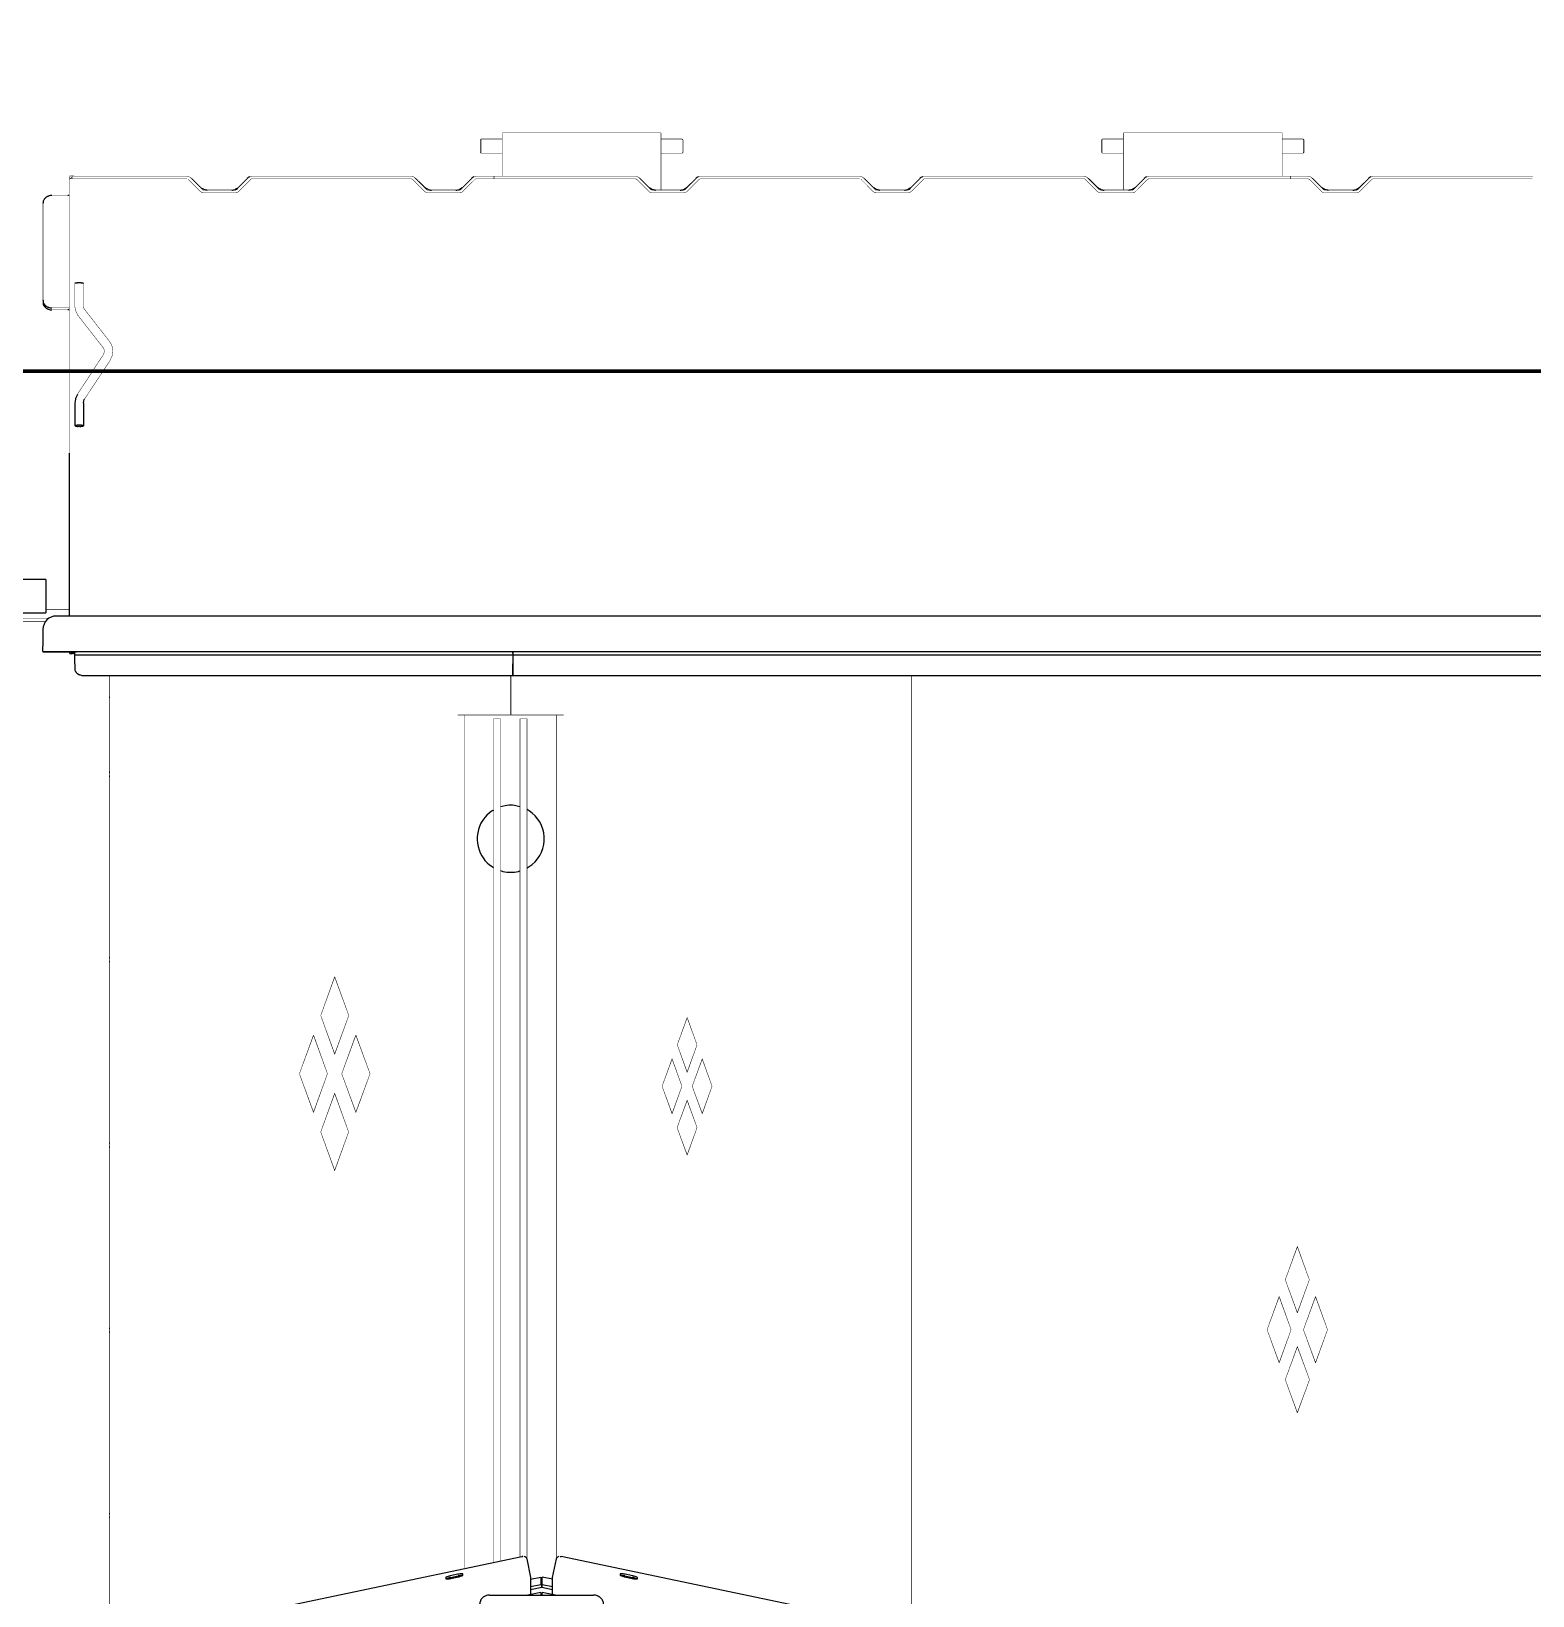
# Model space of a CAD drawing. Header units: millimetres. Extents: x -187347 to 135007, y -6415 to 292048.
# Drawn here: x -41808 to -40106, y 12035 to 13808 of the extents above; entities that cross this region are included whole.
import ezdxf

# ---------------------------------------------------------------- set-up
doc = ezdxf.new("R2010")
doc.units = ezdxf.units.MM
doc.header["$LTSCALE"] = 100
doc.layers.get('0').update_dxf_attribs({"lineweight": 18})
doc.layers.add('BORDER', color=4, linetype='Continuous', lineweight=70)
doc.layers.add('Layout Cabinplant', color=30, linetype='Continuous')

# ---------------------------------------------------------------- blocks, each defined once
blk = doc.blocks.new('A0-Frame')
at = {"layer": 'BORDER', "color": 252, "ltscale": 25}
blk.add_lwpolyline([(0, 83100), (117900, 83100), (117900, 0), (0, 0)], close=True, dxfattribs=at)
blk = doc.blocks.new('CP_Giblet area_New')
at = {"color": 0, "linetype": 'Continuous'}
for p, q in [((-383.3, -3340.9), (30.5, -3427.5)), ((489, -3340.7), (75.2, -3427.6)), ((111.7, -3383.8), (-6.3, -3383.8)), ((37.1, -3383.8), (51.9, -3386.7)), ((40.4, -3384.4), (40.4, -3403.8)), ((51.9, -3383.6), (51.9, -3386.7)), ((53.5, -3386.7), (53.5, -3383.6)), ((53.5, -3386.7), (68.3, -3383.8)), ((65.1, -3403.8), (65.1, -3384.4)), ((-55.9, -3402.3), (-56.2, -3403.6)), ((-41.8, -3405.6), (-50.4, -3403.8)), ((-41.6, -3404.4), (-50.1, -3402.6)), ((40.4, -3403.8), (35.9, -3425)), ((52.5, -3392.7), (40.4, -3390.2)), ((40.4, -3393.2), (51.9, -3395.6)), ((40.4, -3402), (51.9, -3404.3)), ((51.9, -3395.6), (51.9, -3404.3)), ((65.1, -3390.2), (52.5, -3392.7)), ((52.5, -3392.7), (52.5, -3401.4)), ((52.5, -3401.4), (52.5, -3392.7)), ((53.5, -3395.6), (65.1, -3393.2)), ((53.5, -3404.3), (53.5, -3395.6)), ((65.1, -3402), (53.5, -3404.3)), ((69.5, -3425), (65.1, -3403.8)), ((155.6, -3402.6), (147, -3404.4)), ((155.8, -3403.8), (147.3, -3405.6)), ((161.1, -3404), (161.4, -3402.3)), ((-50.8, -3405.7), (-42.2, -3407.5)), ((-36.4, -3407.8), (-36.2, -3406.5)), ((142.1, -3406.2), (141.9, -3407.8)), ((147.7, -3407.5), (156.2, -3405.7)), ((31.7, -3427.7), (31.2, -3427.6)), ((33.6, -3427.6), (32.7, -3427.8)), ((34.2, -3427.3), (33.6, -3427.6)), ((34.8, -3427), (34.2, -3427.3)), ((35.5, -3426.1), (34.8, -3427)), ((35.9, -3425), (35.5, -3426.1)), ((70.1, -3426.4), (69.5, -3425)), ((70.7, -3427), (70.1, -3426.4)), ((71.3, -3427.3), (70.7, -3427)), ((71.8, -3427.6), (71.3, -3427.3)), ((72.7, -3427.8), (71.8, -3427.6)), ((74.6, -3427.6), (73.9, -3427.5)), ((73.9, -3427.5), (74.6, -3427.6)), ((542.7, -3472), (542.1, -3472)), ((542.1, -3476), (542.7, -3476)), ((542.7, -3682), (542.1, -3682)), ((542.1, -3686), (542.7, -3686)), ((542.7, -3892), (542.1, -3892)), ((542.1, -3896), (542.7, -3896)), ((542.7, -4102), (542.1, -4102)), ((542.1, -4106), (542.7, -4106)), ((69.2, -4207.9), (63.3, -4211.8)), ((78.9, -4203.9), (77.2, -4204.6)), ((99.2, -4204.9), (96.5, -4203.9)), ((112.2, -4211.8), (107.2, -4208.6)), ((66.8, -4272.8), (69.2, -4274)), ((107.2, -4273.5), (108.6, -4272.8)), ((77.2, -4277.3), (83.3, -4278.8)), ((92.1, -4278.8), (99.2, -4277.1)), ((542.7, -4312), (542.1, -4312)), ((542.1, -4316), (542.7, -4316)), ((542.1, -4401), (542.7, -4401)), ((84.8, -4426), (-1261.2, -4426)), ((84.8, -4426), (84.8, -4439.1)), ((85.1, -4426), (85.1, -4439.1)), ((571.8, -4426), (85.1, -4426)), ((-1271.2, -4449), (84.8, -4449)), ((84.8, -4439.1), (84.8, -4449)), ((84.8, -4449), (84.8, -4451.5)), ((85.1, -4449), (85.1, -4439.1)), ((85.1, -4451.5), (85.1, -4449)), ((85.1, -4449), (581.8, -4449)), ((581.8, -4439.1), (581.8, -4433.7)), ((581.8, -4439.1), (581.8, -4449)), ((581.8, -4449), (581.8, -4451.5)), ((617.8, -4453.4), (-1307.2, -4453.4)), ((84.8, -4451.5), (84.8, -4453.4)), ((85.1, -4451.5), (85.1, -4453.4)), ((617.8, -4453), (579.8, -4453)), ((581.8, -4451), (583.6, -4450.8)), ((583, -4451.3), (581.8, -4451.5)), ((583.6, -4450.8), (583, -4451.3)), ((584.1, -4450.8), (583.6, -4450.8)), ((583.6, -4450.8), (584.1, -4450.8)), ((584.1, -4450.8), (585.1, -4450.7)), ((584.8, -4453.1), (585.1, -4450.7)), ((585.1, -4450.7), (585.8, -4451)), ((587.4, -4450.8), (585.1, -4450.7)), ((585.1, -4450.7), (586.8, -4450.8)), ((586.8, -4450.8), (587.4, -4450.8)), ((587.4, -4450.8), (587.8, -4453.1)), ((617.8, -4453.4), (617.8, -4459.4)), ((617.8, -4478.4), (617.8, -4459.4)), ((-1292.2, -4493.4), (602.8, -4493.4)), ((587.8, -4493.4), (587.8, -4678)), ((1460.7, -4497), (614.7, -4497)), ((1460.7, -4497), (614.7, -4497)), ((614.7, -4521.8), (614.7, -4497)), ((614.7, -4535), (614.7, -4521.8)), ((614.7, -4535), (1460.7, -4535)), ((571.8, -4734.7), (571.9, -4708.8)), ((581.8, -4734.7), (581.6, -4709.2)), ((571, -4738.7), (570.7, -4739.3)), ((571.6, -4737.2), (571, -4738.7)), ((571.8, -4734.7), (571.6, -4737.2)), ((578.8, -4744.6), (581, -4739.9)), ((581, -4739.9), (581.1, -4739.1)), ((581.1, -4739.1), (581.8, -4734.7))]:
    blk.add_line(p, q, dxfattribs=at)
at = {"color": 0, "linetype": 'Continuous', "const_width": 0.5}
for points in [[(-366.7, -3344.4), (-366.7, -4426)], [(-366.6, -4426), (-366.6, -3344.4)], [(-366.6, -4426), (-366.6, -3344.4)], [(542.1, -4426), (542.1, -3349.2)], [(542.1, -4426), (542.1, -3349.2)], [(542.7, -4426), (542.7, -3349.3)], [(107.2, -4377), (107.2, -3420.9)], [(139.8, -4381.2), (139.8, -3414.1)], [(35.6, -3425.7), (35.6, -4381.2)], [(69.2, -4377), (69.2, -3423.5)], [(77.2, -4377), (77.2, -3427.2)], [(99.2, -4377), (99.2, -3422.6)], [(-803.9, -3590.2), (-817.7, -3628)], [(-817.7, -3628), (-803.9, -3590.8)], [(-803.9, -3590.8), (-817.7, -3628)], [(-790.2, -3628), (-803.9, -3590.2)], [(-803.9, -3590.2), (-790.2, -3628)], [(-803.9, -3590.8), (-790.2, -3628)], [(-817.7, -3628), (-803.9, -3665.1)], [(-817.7, -3628), (-803.9, -3665.7)], [(-803.9, -3665.1), (-817.7, -3628)], [(-790.2, -3628), (-803.9, -3665.1)], [(-803.9, -3665.7), (-790.2, -3628)], [(-790.2, -3628), (-803.9, -3665.7)], [(-824.5, -3646.8), (-838.1, -3684.6)], [(-824.5, -3647.4), (-838.1, -3684.6)], [(-838.1, -3684.6), (-824.5, -3647.4)], [(-810.8, -3684.6), (-824.5, -3646.8)], [(-824.5, -3646.8), (-810.8, -3684.6)], [(-824.5, -3647.4), (-810.8, -3684.6)], [(-783.3, -3646.8), (-796.8, -3684.6)], [(-796.8, -3684.6), (-783.3, -3647.4)], [(-783.3, -3647.4), (-796.8, -3684.6)], [(-783.3, -3646.8), (-769.6, -3684.6)], [(-769.6, -3684.6), (-783.3, -3646.8)], [(-783.3, -3647.4), (-769.6, -3684.6)], [(-838.1, -3684.6), (-824.5, -3722.4)], [(-838.1, -3684.6), (-824.5, -3721.8)], [(-824.5, -3721.8), (-838.1, -3684.6)], [(-810.8, -3684.6), (-824.5, -3721.8)], [(-824.5, -3722.4), (-810.8, -3684.6)], [(-810.8, -3684.6), (-824.5, -3722.4)], [(-796.8, -3684.6), (-783.3, -3722.4)], [(-796.8, -3684.6), (-783.3, -3721.8)], [(-783.3, -3721.8), (-796.8, -3684.6)], [(-769.6, -3684.6), (-783.3, -3721.8)], [(-783.3, -3722.4), (-769.6, -3684.6)], [(-803.9, -3703.5), (-817.5, -3741.2)], [(-817.5, -3741.2), (-803.9, -3704.1)], [(-803.9, -3704.1), (-817.5, -3741.2)], [(-790.2, -3741.2), (-803.9, -3703.5)], [(-803.9, -3703.5), (-790.2, -3741.2)], [(-803.9, -3704.1), (-790.2, -3741.2)], [(-817.5, -3741.2), (-803.9, -3778.4)], [(-817.5, -3741.2), (-803.9, -3779)], [(-803.9, -3778.4), (-817.5, -3741.2)], [(-803.9, -3779), (-790.2, -3741.2)], [(-790.2, -3741.2), (-803.9, -3778.4)], [(287.2, -3864.7), (271.4, -3908.7)], [(271.4, -3908.7), (287.2, -3865.3)], [(303, -3908.7), (287.2, -3864.7)], [(287.2, -3865.3), (303, -3908.7)], [(303, -3908.7), (287.2, -3865.3)], [(-112.3, -3882.3), (-123.5, -3913.6)], [(-112.3, -3882.9), (-123.5, -3913.6)], [(-123.5, -3913.6), (-112.3, -3882.9)], [(-100.9, -3913.6), (-112.3, -3882.3)], [(-112.3, -3882.9), (-100.9, -3913.6)], [(-123.5, -3913.6), (-112.3, -3944.9)], [(-123.5, -3913.6), (-112.3, -3944.3)], [(-112.3, -3944.3), (-123.5, -3913.6)], [(-100.9, -3913.6), (-112.3, -3944.3)], [(-100.9, -3913.6), (-112.3, -3944.9)], [(-112.3, -3944.9), (-100.9, -3913.6)], [(287.2, -3952.1), (271.4, -3908.7)], [(271.4, -3908.7), (287.2, -3952.7)], [(287.2, -3952.7), (271.4, -3908.7)], [(287.2, -3952.1), (303, -3908.7)], [(303, -3908.7), (287.2, -3952.1)], [(287.2, -3952.7), (303, -3908.7)], [(-129.4, -3929.2), (-140.5, -3960.5)], [(-129.4, -3929.8), (-140.5, -3960.5)], [(-140.5, -3960.5), (-129.4, -3929.8)], [(-129.4, -3929.2), (-118, -3960.5)], [(-118, -3960.5), (-129.4, -3929.2)], [(-129.4, -3929.8), (-118, -3960.5)], [(-95.2, -3929.2), (-106.4, -3960.5)], [(-106.4, -3960.5), (-95.2, -3929.8)], [(-95.2, -3929.8), (-106.4, -3960.5)], [(-83.9, -3960.5), (-95.2, -3929.2)], [(-95.2, -3929.8), (-83.9, -3960.5)], [(263.2, -3930.7), (247.1, -3974.7)], [(247.1, -3974.7), (263.2, -3931.3)], [(279.2, -3974.7), (263.2, -3930.7)], [(263.2, -3931.3), (279.2, -3974.7)], [(279.2, -3974.7), (263.2, -3931.3)], [(295.4, -3974.7), (311.2, -3930.7)], [(311.2, -3930.7), (295.4, -3974.7)], [(295.4, -3974.7), (311.2, -3931.3)], [(327.2, -3974.7), (311.2, -3930.7)], [(327.2, -3974.7), (311.2, -3931.3)], [(311.2, -3931.3), (327.2, -3974.7)], [(-140.5, -3960.5), (-129.4, -3991.7)], [(-140.5, -3960.5), (-129.4, -3991.2)], [(-129.4, -3991.2), (-140.5, -3960.5)], [(-129.4, -3991.7), (-118, -3960.5)], [(-118, -3960.5), (-129.4, -3991.7)], [(-118, -3960.5), (-129.4, -3991.2)], [(-106.4, -3960.5), (-95.2, -3991.7)], [(-106.4, -3960.5), (-95.2, -3991.2)], [(-95.2, -3991.2), (-106.4, -3960.5)], [(-95.2, -3991.7), (-83.9, -3960.5)], [(-83.9, -3960.5), (-95.2, -3991.2)], [(-112.3, -3976.1), (-123.5, -4007.4)], [(-112.3, -3976.7), (-123.5, -4007.4)], [(-123.5, -4007.4), (-112.3, -3976.7)], [(-101.1, -4007.4), (-112.3, -3976.1)], [(-112.3, -3976.1), (-101.1, -4007.4)], [(-112.3, -3976.7), (-101.1, -4007.4)], [(247.1, -3974.7), (263.2, -4018.7)], [(263.2, -4018.1), (247.1, -3974.7)], [(263.2, -4018.1), (279.2, -3974.7)], [(279.2, -3974.7), (263.2, -4018.1)], [(263.2, -4018.7), (279.2, -3974.7)], [(295.4, -3974.7), (311.2, -4018.7)], [(311.2, -4018.7), (295.4, -3974.7)], [(311.2, -4018.1), (295.4, -3974.7)], [(311.2, -4018.7), (327.2, -3974.7)], [(327.2, -3974.7), (311.2, -4018.1)], [(311.2, -4018.1), (327.2, -3974.7)], [(287.2, -3996.7), (271.2, -4040.7)], [(271.2, -4040.7), (287.2, -3996.7)], [(271.2, -4040.7), (287.2, -3997.3)], [(303, -4040.7), (287.2, -3996.7)], [(287.2, -3997.3), (303, -4040.7)], [(303, -4040.7), (287.2, -3997.3)], [(-112.3, -4038.1), (-123.5, -4007.4)], [(-123.5, -4007.4), (-112.3, -4038.6)], [(-123.5, -4007.4), (-112.3, -4038.1)], [(-112.3, -4038.6), (-101.1, -4007.4)], [(-101.1, -4007.4), (-112.3, -4038.1)], [(287.2, -4084.1), (271.2, -4040.7)], [(271.2, -4040.7), (287.2, -4084.7)], [(287.2, -4084.7), (303, -4040.7)], [(303, -4040.7), (287.2, -4084.1)], [(287.2, -4084.1), (303, -4040.7)], [(77.2, -4377), (69.2, -4377)], [(107.2, -4377), (99.2, -4377)], [(27.7, -4381.2), (87.3, -4381.2)], [(87.3, -4381.2), (87.3, -4426)], [(87.3, -4389), (87.9, -4389)], [(87.3, -4391), (87.9, -4391)], [(147.7, -4381.2), (87.9, -4381.2)], [(87.9, -4381.2), (87.9, -4426)], [(87.3, -4401), (87.9, -4401)], [(587.8, -4988.6), (587.8, -4493.4)], [(587.8, -4493.4), (587.8, -4986)], [(614.7, -4501), (587.8, -4501)], [(1384.6, -4491), (610.5, -4491)], [(1384.6, -4487), (614.8, -4487)], [(570.7, -4739.3), (541.4, -4783.7)], [(578.8, -4744.6), (549.7, -4789.2)], [(587.8, -4764.9), (587.8, -4986)], [(539.3, -4788.5), (540.9, -4785.1)], [(540.9, -4785.1), (541.1, -4784.6)], [(541.1, -4784.6), (541.4, -4783.7)], [(538.6, -4793.7), (539.3, -4788.5)], [(539.4, -4798.9), (538.6, -4793.7)], [(541.6, -4803.6), (539.4, -4798.9)], [(541.6, -4803.6), (570.9, -4841.2)], [(548.7, -4791.2), (548.3, -4793.7)], [(548.3, -4793.7), (548.6, -4795.3)], [(548.6, -4795.3), (548.7, -4796)], [(549.1, -4790.3), (548.7, -4791.2)], [(548.7, -4796), (549.5, -4797.4)], [(549.7, -4789.2), (549.1, -4790.3)], [(578.7, -4834.8), (549.5, -4797.4)], [(579.6, -4837), (578.7, -4834.8)], [(580.9, -4839.5), (579.6, -4837)], [(581.1, -4840.8), (580.9, -4839.5)], [(588.7, -4840.3), (587.8, -4840.2)], [(589.8, -4840.4), (607.8, -4840.4)], [(571.6, -4842.3), (570.9, -4841.2)], [(571.8, -4843.6), (571.6, -4842.3)], [(571.8, -4844.7), (571.8, -4843.6)], [(571.8, -4844.7), (571.8, -4870.3)], [(581.8, -4844.7), (581.1, -4840.8)], [(581.7, -4870.5), (581.8, -4844.7)], [(587.8, -4842.4), (588.6, -4842.6)], [(588.6, -4842.6), (589.8, -4842.6)], [(589.8, -4842.6), (607.8, -4842.6)], [(617.8, -4851.6), (617.6, -4849.2)], [(617.8, -4851.6), (617.8, -4961.1)], [(-888.4, -4988.4), (-874.7, -4974.7)], [(-888.1, -4988.1), (-874.7, -4974.7)], [(-872.6, -4976.8), (-886, -4990.2)], [(-884, -4988.6), (-873.9, -4978.6)], [(-873.9, -4979.1), (-884, -4989.1)], [(-874.7, -4974.7), (-873.8, -4974)], [(-873.8, -4974), (-872.8, -4973.4)], [(-872.8, -4973.4), (-871.6, -4973.1)], [(-871.1, -4976), (-872.6, -4976.8)], [(-871.6, -4973.1), (-870.5, -4973)], [(-870.5, -4976), (-871.1, -4976)], [(-870.7, -4976.4), (-868.2, -4976)], [(-870.5, -4973), (-835.5, -4973)], [(-835.5, -4976), (-870.5, -4976)], [(-839.1, -4976.2), (-866.8, -4976.2)], [(-837.8, -4976.2), (-835.3, -4976.4)], [(-835.5, -4973), (-834.3, -4973.1)], [(-834.9, -4976), (-835.5, -4976)], [(-835.3, -4976.4), (-832, -4978.6)], [(-834.3, -4976.2), (-834.9, -4976)], [(-834.3, -4973.1), (-833.2, -4973.4)], [(-833.4, -4976.8), (-834.3, -4976.2)], [(-820, -4990.2), (-833.4, -4976.8)], [(-833.2, -4973.4), (-832.1, -4974)], [(-832.1, -4974), (-831.2, -4974.7)], [(-832, -4978.6), (-821.9, -4988.6)], [(-821.9, -4989.1), (-832, -4979.1)], [(-831.2, -4974.7), (-817.5, -4988.4)], [(-634.2, -4988.4), (-620.6, -4974.7)], [(-618.5, -4976.8), (-631.8, -4990.2)], [(-629.9, -4988.6), (-619.8, -4978.6)], [(-619.8, -4979.1), (-629.9, -4989.1)], [(-620.6, -4974.7), (-619.7, -4974)], [(-619.7, -4974), (-618.6, -4973.4)], [(-618.6, -4973.4), (-617.5, -4973.1)], [(-616.9, -4976), (-618.5, -4976.8)], [(-617.5, -4973.1), (-616.3, -4973)], [(-616.3, -4976), (-616.9, -4976)], [(-616.5, -4976.4), (-614, -4976.2)], [(-616.3, -4973), (-581.3, -4973)], [(-581.3, -4976), (-616.3, -4976)], [(-585, -4976.2), (-612.7, -4976.2)], [(-606.7, -5041), (-606.7, -4976.2)], [(-583.6, -4976), (-581.1, -4976.4)], [(-581.3, -4973), (-580.2, -4973.1)], [(-580.7, -4976), (-581.3, -4976)], [(-581.1, -4976.4), (-577.9, -4978.6)], [(-579.2, -4976.8), (-580.7, -4976)], [(-580.2, -4973.1), (-579, -4973.4)], [(-565.8, -4990.2), (-579.2, -4976.8)], [(-579, -4973.4), (-578, -4974)], [(-578, -4974), (-577.1, -4974.7)], [(-577.9, -4978.6), (-567.8, -4988.6)], [(-567.8, -4989.1), (-577.9, -4979.1)], [(-577.1, -4974.7), (-563.1, -4988.7)], [(-380.4, -4988.6), (-366.4, -4974.7)], [(-364.3, -4976.8), (-377.7, -4990.2)], [(-375.8, -4988.6), (-365.6, -4978.6)], [(-365.6, -4979.1), (-375.8, -4989.1)], [(-366.4, -4974.7), (-365.5, -4974)], [(-365.5, -4974), (-364.5, -4973.4)], [(-364.5, -4973.4), (-363.4, -4973.1)], [(-362.8, -4976), (-364.3, -4976.8)], [(-363.4, -4973.1), (-362.2, -4973)], [(-362.2, -4976), (-362.8, -4976)], [(-362.4, -4976.4), (-360, -4976)], [(-362.2, -4973), (-327.2, -4973)], [(-327.2, -4976), (-362.2, -4976)], [(-330.8, -4976.2), (-358.5, -4976.2)], [(-329.5, -4976.2), (-327, -4976.4)], [(-327.2, -4973), (-326, -4973.1)], [(-327.2, -4973), (-326, -4973.1)], [(-326.6, -4976), (-327.2, -4976)], [(-327, -4976.4), (-323.8, -4978.6)], [(-326, -4976.2), (-326.6, -4976)], [(-326, -4973.1), (-323.9, -4974)], [(-326, -4973.1), (-324.9, -4973.4)], [(-325.1, -4976.8), (-326, -4976.2)], [(-311.7, -4990.2), (-325.1, -4976.8)], [(-324.9, -4973.4), (-323.9, -4974)], [(-323.9, -4974), (-322.9, -4974.7)], [(-323.9, -4974), (-322.9, -4974.7)], [(-323.8, -4978.6), (-313.6, -4988.6)], [(-313.6, -4989.1), (-323.8, -4979.1)], [(-322.9, -4974.7), (-309.3, -4988.4)], [(-126.3, -4988.6), (-112.3, -4974.7)], [(-125.6, -4988.1), (-112.3, -4974.7)], [(-110.2, -4976.8), (-123.5, -4990.2)], [(-121.6, -4988.6), (-111.5, -4978.6)], [(-111.5, -4979.1), (-121.6, -4989.1)], [(-112.3, -4974.7), (-111.4, -4974)], [(-111.4, -4974), (-110.3, -4973.4)], [(-110.3, -4973.4), (-109.2, -4973.1)], [(-108.6, -4976), (-110.2, -4976.8)], [(-109.2, -4973.1), (-108, -4973)], [(-108, -4976), (-108.6, -4976)], [(-108.2, -4976.4), (-105.8, -4976)], [(-108, -4973), (-73, -4973)], [(-73, -4976), (-108, -4976)], [(-76.7, -4976.2), (-104.4, -4976.2)], [(-82.7, -4976.2), (-82.7, -5041)], [(-75.4, -4976.2), (-72.9, -4976.4)], [(-73, -4973), (-71.9, -4973.1)], [(-72.5, -4976), (-73, -4976)], [(-72.9, -4976.4), (-69.6, -4978.6)], [(-71.9, -4976.2), (-72.5, -4976)], [(-71.9, -4973.1), (-70.7, -4973.4)], [(-70.9, -4976.8), (-71.9, -4976.2)], [(-57.6, -4990.2), (-70.9, -4976.8)], [(-70.7, -4973.4), (-69.7, -4974)], [(-69.7, -4974), (-68.8, -4974.7)], [(-69.6, -4978.6), (-59.5, -4988.6)], [(-59.5, -4989.1), (-69.6, -4979.1)], [(-68.8, -4974.7), (-54.8, -4988.7)], [(127.9, -4988.6), (141.9, -4974.7)], [(144.4, -4976.5), (130.6, -4990.2)], [(132.5, -4988.6), (142.7, -4978.6)], [(142.7, -4979.1), (132.5, -4989.1)], [(141.9, -4974.7), (142.8, -4974)], [(142.8, -4974), (143.8, -4973.4)], [(143.8, -4973.4), (144.9, -4973.1)], [(145.5, -4976), (144.4, -4976.5)], [(144.9, -4973.1), (146.1, -4973)], [(146.1, -4976), (145.5, -4976)], [(145.9, -4976.4), (148.3, -4976)], [(146.1, -4973), (181.1, -4973)], [(181.1, -4976), (146.1, -4976)], [(177.5, -4976.2), (149.7, -4976.2)], [(178.9, -4976), (181.3, -4976.4)], [(181.1, -4973), (182.3, -4973.1)], [(181.7, -4976), (181.1, -4976)], [(181.3, -4976.4), (184.5, -4978.6)], [(182.2, -4976.2), (181.7, -4976)], [(182.3, -4973.1), (183.4, -4973.4)], [(183.2, -4976.8), (182.2, -4976.2)], [(196.6, -4990.2), (183.2, -4976.8)], [(183.4, -4973.4), (184.4, -4974)], [(184.4, -4974), (185.3, -4974.7)], [(184.5, -4978.6), (194.7, -4988.6)], [(194.7, -4989.1), (184.5, -4979.1)], [(185.3, -4974.7), (199, -4988.4)], [(382, -4988.6), (396, -4974.7)], [(398.1, -4976.8), (384.8, -4990.2)], [(386.7, -4988.6), (396.8, -4978.6)], [(396.8, -4979.1), (386.7, -4989.1)], [(396, -4974.7), (396.9, -4974)], [(396, -4974.7), (396.9, -4974)], [(396.9, -4974), (399.1, -4973.1)], [(396.9, -4974), (397.9, -4973.4)], [(397.9, -4973.4), (399.1, -4973.1)], [(399.7, -4976), (398.1, -4976.8)], [(399.1, -4973.1), (400.2, -4973)], [(399.1, -4973.1), (400.2, -4973)], [(400.2, -4976), (399.7, -4976)], [(400.1, -4976.4), (402.5, -4976)], [(400.2, -4973), (435.2, -4973)], [(435.2, -4976), (400.2, -4976)], [(431.6, -4976.2), (403.9, -4976.2)], [(432.9, -4976.2), (435.4, -4976.4)], [(435.2, -4973), (436.4, -4973.1)], [(435.2, -4973), (436.4, -4973.1)], [(435.8, -4976), (435.2, -4976)], [(435.4, -4976.4), (438.7, -4978.6)], [(436.4, -4976.2), (435.8, -4976)], [(437.4, -4976.8), (436.4, -4976.2)], [(436.4, -4973.1), (437.5, -4973.4)], [(436.4, -4973.1), (438.6, -4974)], [(450.7, -4990.2), (437.4, -4976.8)], [(437.5, -4973.4), (438.6, -4974)], [(438.6, -4974), (439.5, -4974.7)], [(438.6, -4974), (439.5, -4974.7)], [(438.7, -4978.6), (448.8, -4988.6)], [(448.8, -4989.1), (438.7, -4979.1)], [(439.5, -4974.7), (453.2, -4988.4)], [(588.6, -4970), (587.8, -4969.9)], [(607.8, -4970.1), (589.8, -4970.1)], [(-1069.9, -4992), (-1071.1, -4991.8)], [(-1070.3, -4989), (-889.8, -4989)], [(-1069.9, -4992), (-890.2, -4992)], [(-889, -4991.8), (-890.2, -4992)], [(-889.8, -4989), (-888.4, -4988.4)], [(-886.9, -4991), (-889, -4991.8)], [(-886, -4990.2), (-886.9, -4991)], [(-884.8, -4989.1), (-884, -4988.6)], [(-821.9, -4988.6), (-821.1, -4989.1)], [(-819.2, -4990.9), (-821.9, -4989.1)], [(-819.1, -4991), (-820, -4990.2)], [(-818.7, -4991.2), (-819.2, -4990.9)], [(-816.9, -4991.8), (-819.1, -4991)], [(-817.9, -4988.1), (-816.3, -4988.9)], [(-815.7, -4992), (-816.9, -4991.8)], [(-816.3, -4988.9), (-815.7, -4989)], [(-816.1, -4989), (-635.7, -4989)], [(-795.9, -4992), (-815.7, -4992)], [(-795.9, -4989), (-795.9, -4992)], [(-795.7, -4989), (-795.7, -4992)], [(-636.1, -4992), (-795.7, -4992)], [(-786.7, -4992), (-786.7, -5041)], [(-634.9, -4991.8), (-636.1, -4992)], [(-635.7, -4989), (-634.2, -4988.4)], [(-632.7, -4991), (-634.9, -4991.8)], [(-631.8, -4990.2), (-632.7, -4991)], [(-630.7, -4989.1), (-629.9, -4988.6)], [(-567.8, -4988.6), (-567, -4989.1)], [(-565, -4990.9), (-567.8, -4989.1)], [(-564.9, -4991), (-565.8, -4990.2)], [(-564.5, -4991.2), (-565, -4990.9)], [(-562.8, -4991.8), (-564.9, -4991)], [(-563.1, -4988.7), (-562.4, -4988.9)], [(-561.6, -4992), (-562.8, -4991.8)], [(-562.4, -4988.9), (-381.1, -4988.9)], [(-381.9, -4992), (-561.6, -4992)], [(-380.7, -4991.8), (-381.9, -4992)], [(-381.1, -4988.9), (-380.4, -4988.6)], [(-378.6, -4991), (-380.7, -4991.8)], [(-377.7, -4990.2), (-378.6, -4991)], [(-376.5, -4989.1), (-375.8, -4988.6)], [(-313.6, -4988.6), (-312.8, -4989.1)], [(-310.9, -4990.9), (-313.6, -4989.1)], [(-310.8, -4991), (-311.7, -4990.2)], [(-310.4, -4991.2), (-310.9, -4990.9)], [(-308.6, -4991.8), (-310.8, -4991)], [(-307.5, -4992), (-308.6, -4991.8)], [(-307.8, -4989), (-127.4, -4989)], [(-127.8, -4992), (-307.5, -4992)], [(-126.6, -4991.8), (-127.8, -4992)], [(-127.4, -4989), (-126.3, -4988.6)], [(-124.4, -4991), (-126.6, -4991.8)], [(-123.5, -4990.2), (-124.4, -4991)], [(-122.4, -4989.1), (-121.6, -4988.6)], [(-59.5, -4988.6), (-58.7, -4989.1)], [(-56.7, -4990.9), (-59.5, -4989.1)], [(-56.7, -4991), (-57.6, -4990.2)], [(-56.2, -4991.2), (-56.7, -4990.9)], [(-54.5, -4991.8), (-56.7, -4991)], [(-55.4, -4988.1), (-53.9, -4988.9)], [(-54.8, -4988.7), (-54.1, -4988.9)], [(-53.3, -4992), (-54.5, -4991.8)], [(-54.1, -4988.9), (127.2, -4988.9)], [(-53.9, -4988.9), (-53.3, -4989)], [(106.4, -4992), (-53.3, -4992)], [(97.3, -5041), (97.3, -4992)], [(106.4, -4989), (106.4, -4992)], [(106.6, -4989), (106.6, -4992)], [(126.4, -4992), (106.6, -4992)], [(127.5, -4991.8), (126.4, -4992)], [(127.2, -4988.9), (127.9, -4988.6)], [(129.7, -4991), (127.5, -4991.8)], [(130.6, -4990.2), (129.7, -4991)], [(131.7, -4989.1), (132.5, -4988.6)], [(194.7, -4988.6), (195.4, -4989.1)], [(197.4, -4990.9), (194.7, -4989.1)], [(197.5, -4991), (196.6, -4990.2)], [(197.9, -4991.2), (197.4, -4990.9)], [(199.7, -4991.8), (197.5, -4991)], [(199, -4988.4), (200.4, -4989)], [(200.8, -4992), (199.7, -4991.8)], [(200.4, -4989), (381.3, -4988.9)], [(380.5, -4992), (200.8, -4992)], [(381.7, -4991.8), (380.5, -4992)], [(381.3, -4988.9), (382, -4988.6)], [(383.9, -4991), (381.7, -4991.8)], [(384.8, -4990.2), (383.9, -4991)], [(385.9, -4989.1), (386.7, -4988.6)], [(448.8, -4988.6), (449.6, -4989.1)], [(451.5, -4990.9), (448.8, -4989.1)], [(451.6, -4991), (450.7, -4990.2)], [(452.1, -4991.2), (451.5, -4990.9)], [(453.8, -4991.8), (451.6, -4991)], [(455, -4992), (453.8, -4991.8)], [(454.6, -4989), (581.8, -4989)], [(584.8, -4992), (455, -4992)], [(581.8, -4989), (583.6, -4989)], [(583.6, -4992.1), (581.8, -4992)], [(583.6, -4989), (584.1, -4989)], [(584.1, -4992.1), (583.6, -4992.1)], [(584.1, -4989), (585.1, -4989)], [(585.1, -4992.2), (584.1, -4992.1)], [(585.9, -4990.3), (584.8, -4989)], [(584.8, -4989), (584.8, -4992)], [(584.8, -4991.1), (585.9, -4990.3)], [(585.1, -4989), (586.8, -4988.9)], [(585.1, -4992.2), (585.8, -4992)], [(585.1, -4992.2), (587.4, -4992.1)], [(586.8, -4992.2), (585.1, -4992.2)], [(586.8, -4989.4), (585.9, -4990.3)], [(587.1, -4988.8), (586.8, -4989.4)], [(586.8, -4988.9), (587.8, -4988.6)], [(587.4, -4992.1), (586.8, -4992.2)], [(587.8, -4986), (587.4, -4992.1)], [(-810.7, -5018), (-811.7, -5019)], [(-811.7, -5028.6), (-811.7, -5019)], [(-811.7, -5033), (-811.7, -5028.6)], [(-811.7, -5033), (-810.7, -5034)], [(-810.7, -5018), (-786.7, -5018)], [(-810.7, -5026), (-810.7, -5018)], [(-810.7, -5034), (-810.7, -5026)], [(-786.7, -5034), (-810.7, -5034)], [(-606.7, -5018), (-582.7, -5018)], [(-582.7, -5034), (-606.7, -5034)], [(-582.7, -5018), (-581.7, -5019)], [(-582.7, -5018), (-582.7, -5026)], [(-582.7, -5026), (-582.7, -5034)], [(-581.7, -5033), (-582.7, -5034)], [(-581.7, -5019), (-581.7, -5033)], [(-106.7, -5018), (-107.7, -5019)], [(-107.7, -5028.6), (-107.7, -5019)], [(-107.7, -5033), (-107.7, -5028.6)], [(-107.7, -5033), (-106.7, -5034)], [(-106.7, -5018), (-82.7, -5018)], [(-106.7, -5026), (-106.7, -5018)], [(-106.7, -5034), (-106.7, -5026)], [(-82.7, -5034), (-106.7, -5034)], [(97.3, -5018), (121.3, -5018)], [(121.3, -5034), (97.3, -5034)], [(121.3, -5018), (122.3, -5019)], [(121.3, -5018), (121.3, -5026)], [(121.3, -5026), (121.3, -5034)], [(122.3, -5033), (121.3, -5034)], [(122.3, -5019), (122.3, -5033)], [(-776.7, -5041), (-786.7, -5041)], [(-616.7, -5041), (-776.7, -5041)], [(-606.7, -5041), (-616.7, -5041)], [(-72.7, -5041), (-82.7, -5041)], [(87.3, -5041), (-72.7, -5041)], [(97.3, -5041), (87.3, -5041)]]:
    blk.add_lwpolyline(points, dxfattribs=at)
at = {"color": 0, "linetype": 'Continuous'}
for centre, radius, start, end in [((87.7, -4241), 38, 130.0001, 236.6667), ((87.7, -4241), 38, 76.6665, 103.3335), ((87.7, -4241), 38, 303.3334, 36.6664), ((87.7, -4241), 38.1, 36.666, 49.9995), ((87.7, -4241), 38, 263.3333, 276.6667), ((602.8, -4478.4), 15, 270, 0)]:
    blk.add_arc(centre, radius, start, end, dxfattribs=at)
for points in [[(-17.5, -3373.2), (-17.3, -3375.3), (-16.7, -3377.3), (-16.2, -3378.2), (-15.6, -3379.1), (-15, -3379.9), (-14.2, -3380.7), (-13.4, -3381.4), (-12.5, -3382), (-11.6, -3382.5), (-10.6, -3383), (-8.5, -3383.6), (-6.3, -3383.8)], [(111.7, -3383.8), (113.9, -3383.6), (116, -3383), (117, -3382.5), (118, -3382), (118.9, -3381.4), (119.7, -3380.7), (120.4, -3379.9), (121.1, -3379.1), (121.6, -3378.2), (122.1, -3377.3), (122.7, -3375.3), (123, -3373.2)], [(-56.2, -3403.6), (-55.1, -3404.2), (-54.1, -3404.6), (-52.4, -3405.2), (-50.8, -3405.7)], [(-50.1, -3402.6), (-51.8, -3402.4), (-53.6, -3402.3), (-54.7, -3402.2), (-55.9, -3402.3)], [(-54.9, -3402.2), (-53.9, -3402.6), (-52.9, -3403), (-51.6, -3403.4), (-50.4, -3403.8)], [(161.4, -3402.3), (160.1, -3402.3), (158.9, -3402.4), (157.2, -3402.4), (155.6, -3402.6)], [(155.8, -3403.8), (157.1, -3403.4), (158.3, -3403), (159.3, -3402.6), (160.3, -3402.2)], [(156.2, -3405.7), (157.9, -3405.2), (159.5, -3404.6), (160.3, -3404.3), (161.1, -3404)], [(-42.2, -3407.5), (-40.5, -3407.7), (-38.8, -3407.8), (-37.6, -3407.9), (-36.4, -3407.8)], [(-41.8, -3405.6), (-40.5, -3405.7), (-39.2, -3405.9), (-38.1, -3405.9), (-37.1, -3405.9)], [(-36.2, -3406.5), (-37.2, -3405.9), (-38.3, -3405.5), (-40, -3404.9), (-41.6, -3404.4)], [(141.9, -3407.8), (143.1, -3407.9), (144.3, -3407.8), (146, -3407.7), (147.7, -3407.5)], [(147, -3404.4), (145.4, -3404.9), (143.8, -3405.5), (142.9, -3405.8), (142.1, -3406.2)], [(142.8, -3405.8), (143.7, -3405.9), (144.6, -3405.9), (146, -3405.7), (147.3, -3405.6)], [(31.2, -3427.6), (31, -3427.6), (30.9, -3427.6), (30.7, -3427.6), (30.5, -3427.5)], [(75.2, -3427.6), (75.1, -3427.6), (74.9, -3427.6), (74.8, -3427.6), (74.6, -3427.6)], [(581.8, -4433.7), (581.6, -4432.2), (581.1, -4430.8), (580.6, -4430.1), (580.1, -4429.4), (579.5, -4428.8), (578.9, -4428.3), (578.1, -4427.8), (577.4, -4427.3), (576.5, -4426.9), (575.6, -4426.6), (573.7, -4426.2), (571.8, -4426)], [(576.8, -4708.4), (575.9, -4708.4), (574.9, -4708.4), (574.5, -4708.5), (574, -4708.5), (573.7, -4708.5), (573.3, -4708.6), (573, -4708.6), (572.8, -4708.6), (572.6, -4708.7), (572.4, -4708.7), (572.2, -4708.8), (571.9, -4708.8)], [(571.9, -4708.8), (572.1, -4709), (572.3, -4709.1), (572.5, -4709.2), (572.7, -4709.3), (573.1, -4709.4), (573.5, -4709.4), (574, -4709.5), (574.6, -4709.6), (575.2, -4709.6), (575.7, -4709.6), (576.3, -4709.6), (576.8, -4709.6), (577.4, -4709.6), (577.9, -4709.6), (578.5, -4709.6), (579, -4709.6), (579.5, -4709.5), (579.9, -4709.5), (580.2, -4709.5), (580.5, -4709.4), (580.8, -4709.4), (581.1, -4709.3), (581.4, -4709.2), (581.6, -4709.2)], [(581.6, -4709.2), (581, -4708.8), (580.3, -4708.6), (580, -4708.5), (579.6, -4708.5), (579.2, -4708.5), (578.7, -4708.4), (577.8, -4708.4), (576.8, -4708.4)], [(588.7, -4840.3), (589.3, -4840.4), (589.8, -4840.4)], [(617.6, -4849.2), (617.6, -4847.5), (617.1, -4845.9), (616.6, -4845.1), (616.1, -4844.4), (615.5, -4843.7), (614.9, -4843), (614.2, -4842.4), (613.4, -4841.9), (612.5, -4841.5), (611.6, -4841.1), (609.8, -4840.6), (607.8, -4840.4)], [(617.8, -4851.6), (617.6, -4849.8), (617.1, -4848.1), (616.6, -4847.3), (616.1, -4846.6), (615.5, -4845.9), (614.9, -4845.2), (614.2, -4844.6), (613.4, -4844.1), (612.5, -4843.6), (611.6, -4843.3), (609.8, -4842.8), (607.8, -4842.6)], [(571.8, -4870.3), (572, -4870.4), (572.1, -4870.5), (572.3, -4870.6), (572.5, -4870.6), (572.8, -4870.7), (573.1, -4870.7), (573.6, -4870.8), (574, -4870.8), (574.5, -4870.9), (574.9, -4870.9), (575.9, -4870.9), (576.8, -4870.9)], [(576.8, -4870.9), (577.8, -4870.9), (578.7, -4870.9), (579.2, -4870.9), (579.6, -4870.8), (580, -4870.8), (580.3, -4870.8), (580.6, -4870.7), (580.8, -4870.7), (581, -4870.6), (581.2, -4870.6), (581.5, -4870.5), (581.7, -4870.5)], [(607.8, -4970.1), (609.8, -4969.9), (611.6, -4969.4), (612.5, -4969), (613.4, -4968.5), (614.2, -4968), (614.9, -4967.4), (615.5, -4966.8), (616.1, -4966.1), (616.6, -4965.3), (617.1, -4964.5), (617.6, -4962.8), (617.8, -4961.1)], [(-866.8, -4976.2), (-868.8, -4976.3), (-870.7, -4977), (-872.4, -4977.9), (-873.9, -4979.1)], [(-870.7, -4976.4), (-872.4, -4977.3), (-873.9, -4978.6)], [(-832, -4979.1), (-833.6, -4977.9), (-835.3, -4977), (-837.2, -4976.4), (-839.1, -4976.2)], [(-612.7, -4976.2), (-614.6, -4976.4), (-616.5, -4977), (-618.2, -4977.9), (-619.8, -4979.1)], [(-616.5, -4976.4), (-618.2, -4977.3), (-619.8, -4978.6)], [(-577.9, -4979.1), (-579.4, -4977.9), (-581.1, -4977), (-583, -4976.3), (-585, -4976.2)], [(-358.5, -4976.2), (-360.5, -4976.3), (-362.4, -4977), (-364.1, -4977.9), (-365.6, -4979.1)], [(-362.4, -4976.4), (-364.1, -4977.3), (-365.6, -4978.6)], [(-323.8, -4979.1), (-325.3, -4977.9), (-327, -4977), (-328.9, -4976.4), (-330.8, -4976.2)], [(-104.4, -4976.2), (-106.4, -4976.3), (-108.2, -4977), (-110, -4977.9), (-111.5, -4979.1)], [(-108.2, -4976.4), (-110, -4977.3), (-111.5, -4978.6)], [(-69.6, -4979.1), (-71.1, -4977.9), (-72.9, -4977), (-74.7, -4976.4), (-76.7, -4976.2)], [(149.7, -4976.2), (147.8, -4976.3), (145.9, -4977), (144.2, -4977.9), (142.7, -4979.1)], [(145.9, -4976.4), (144.2, -4977.3), (142.7, -4978.6)], [(184.5, -4979.1), (183, -4977.9), (181.3, -4977), (179.4, -4976.3), (177.5, -4976.2)], [(403.9, -4976.2), (401.9, -4976.3), (400.1, -4977), (398.3, -4977.9), (396.8, -4979.1)], [(400.1, -4976.4), (398.3, -4977.3), (396.8, -4978.6)], [(438.7, -4979.1), (437.2, -4977.9), (435.4, -4977), (433.6, -4976.4), (431.6, -4976.2)], [(588.6, -4970), (589.2, -4970), (589.8, -4970.1)], [(-887.3, -4991.2), (-885.6, -4990.3), (-884, -4989.1)], [(-633.1, -4991.2), (-631.4, -4990.3), (-629.9, -4989.1)], [(-379, -4991.2), (-377.3, -4990.3), (-375.8, -4989.1)], [(-124.9, -4991.2), (-123.1, -4990.3), (-121.6, -4989.1)], [(129.3, -4991.2), (131, -4990.3), (132.5, -4989.1)], [(383.4, -4991.2), (385.2, -4990.3), (386.7, -4989.1)]]:
    blk.add_spline(points, degree=3, dxfattribs=at)

msp = doc.modelspace()

# ---------------------------------------------------------------- block references
msp.add_blockref('A0-Frame', (-97112.4, 13423.2))
at = {"layer": 'Layout Cabinplant', "rotation": 180}
msp.add_blockref('CP_Giblet area_New', (-41176.6, 8652.2, 0), dxfattribs=at)

doc.saveas('drawing.dxf')
